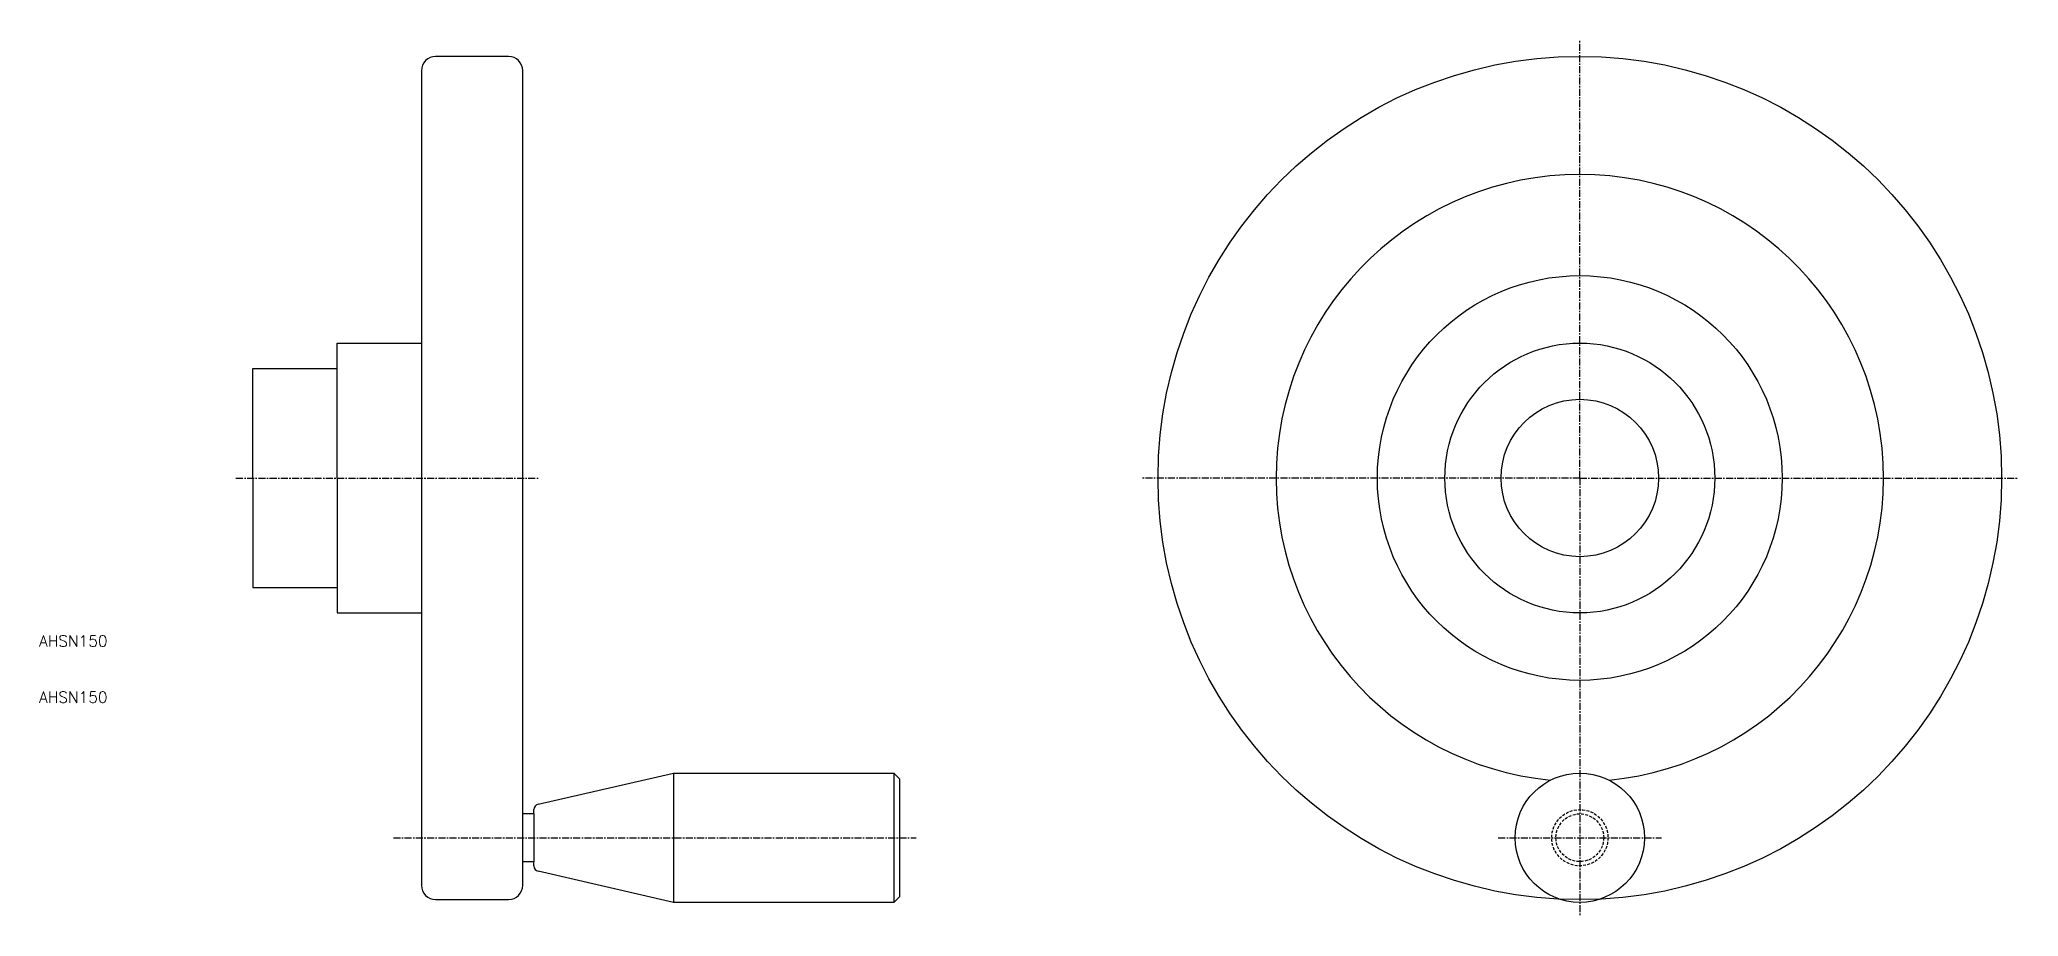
# Model space of a CAD drawing. Extents: x 10 to 362, y -28 to 128.
import ezdxf

# ---------------------------------------------------------------- set-up
doc = ezdxf.new("R2010")
doc.units = 0
doc.linetypes.add('CENTER', pattern=[2, 1.25, -0.25, 0.25, -0.25])
doc.linetypes.add('DASHED', pattern=[0.75, 0.5, -0.25])
doc.layers.get('0').update_dxf_attribs({"linetype": 'CONTINUOUS'})
doc.layers.add('CENTER', color=1, linetype='CENTER')
doc.styles.get("Standard").update_dxf_attribs({"font": 'TXT.shx'})

msp = doc.modelspace()

# ---------------------------------------------------------------- linework, layer by layer
at = {"color": 7, "linetype": 'CONTINUOUS'}
for p, q in [((63, 50), (63, 74)), ((63, 74), (78, 74)), ((48, 50), (48, 69.5)), ((48, 69.5), (63, 69.5)), ((48, 50), (48, 30.5)), ((63, 50), (63, 26)), ((48, 30.5), (63, 30.5)), ((63, 26), (78, 26)), ((98.775857, -8.025444), (122.8, -2.5)), ((122.8, -2.5), (162, -2.5)), ((122.8, -2.5), (122.8, -25.5)), ((162, -2.5), (162, -25.5)), ((162, -2.5), (163, -3.5)), ((163, -3.5), (163, -24.5)), ((96, -9.7), (98, -9.7)), ((98, -9.7), (98, -9)), ((98, -9.7), (98, -18.3)), ((98, -18.3), (96, -18.3)), ((98, -19), (98, -18.3)), ((122.8, -25.5), (98.775857, -19.974556)), ((163, -24.5), (162, -25.5)), ((162, -25.5), (122.8, -25.5))]:
    msp.add_line(p, q, dxfattribs=at)
msp.add_lwpolyline([(80.5, -25), (93.5, -25, 0.414214), (96, -22.5), (96, 122.5, 0.414214), (93.5, 125), (80.5, 125, 0.414214), (78, 122.5), (78, -22.5, 0.414214)], format="xyb", close=True, dxfattribs=at)
for centre, radius in [((284, 50), 75), ((284, 50), 36), ((284, 50), 24), ((284, 50), 14), ((284, -14), 11.5)]:
    msp.add_circle(centre, radius, dxfattribs=at)
at = {"color": 3, "linetype": 'DASHED'}
for radius in [5, 4.25]:
    msp.add_circle((284, -14), radius, dxfattribs=at)
at = {"color": 7, "linetype": 'CONTINUOUS'}
for centre, radius, start, end in [((284, 50), 54, 275.536938, 264.463062), ((99, -9), 1, 102.952517, 180), ((99, -19), 1, 180, 257.047483)]:
    msp.add_arc(centre, radius, start, end, dxfattribs=at)
at = {"layer": 'CENTER', "color": 1, "linetype": 'CENTER'}
for p, q in [((284, 50), (284, 128)), ((45, 50), (99, 50)), ((284, 50), (206, 50)), ((284, 50), (362, 50)), ((284, 50), (284, -28)), ((73, -14), (166, -14)), ((269.5, -14), (298.5, -14))]:
    msp.add_line(p, q, dxfattribs=at)

# ---------------------------------------------------------------- texts
at = {"color": 7, "linetype": 'CONTINUOUS'}
for p in [(10, 20), (10, 10)]:
    msp.add_text('AHSN150', height=2, dxfattribs=at).set_placement(p)

doc.saveas('drawing.dxf')
